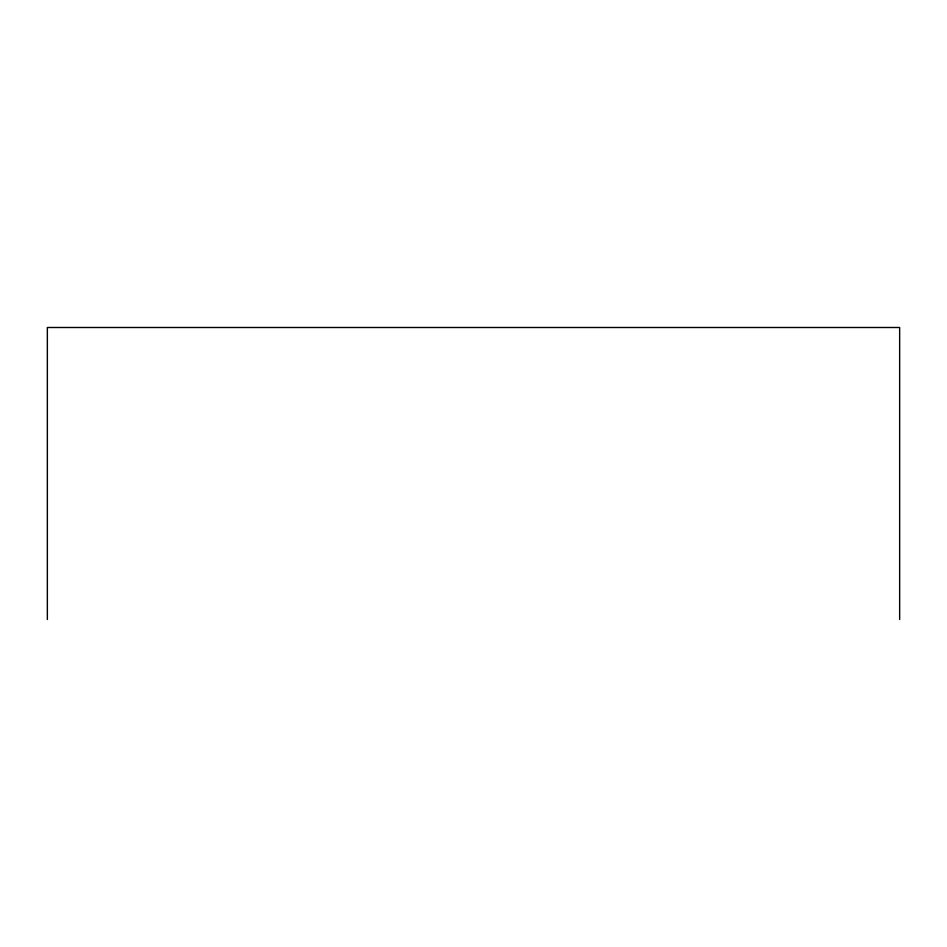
<?xml version="1.0" encoding="UTF-8"?>
<svg xmlns="http://www.w3.org/2000/svg" width="947" height="947" viewBox="0 0 947 947"><rect width="100%" height="100%" fill="white"/><g stroke="black" fill="none" stroke-linecap="round" stroke-linejoin="round"><path stroke-width="1.42" d="M899.65 619.504L899.65 327.496L47.35 327.496L47.35 619.504"/></g></svg>
